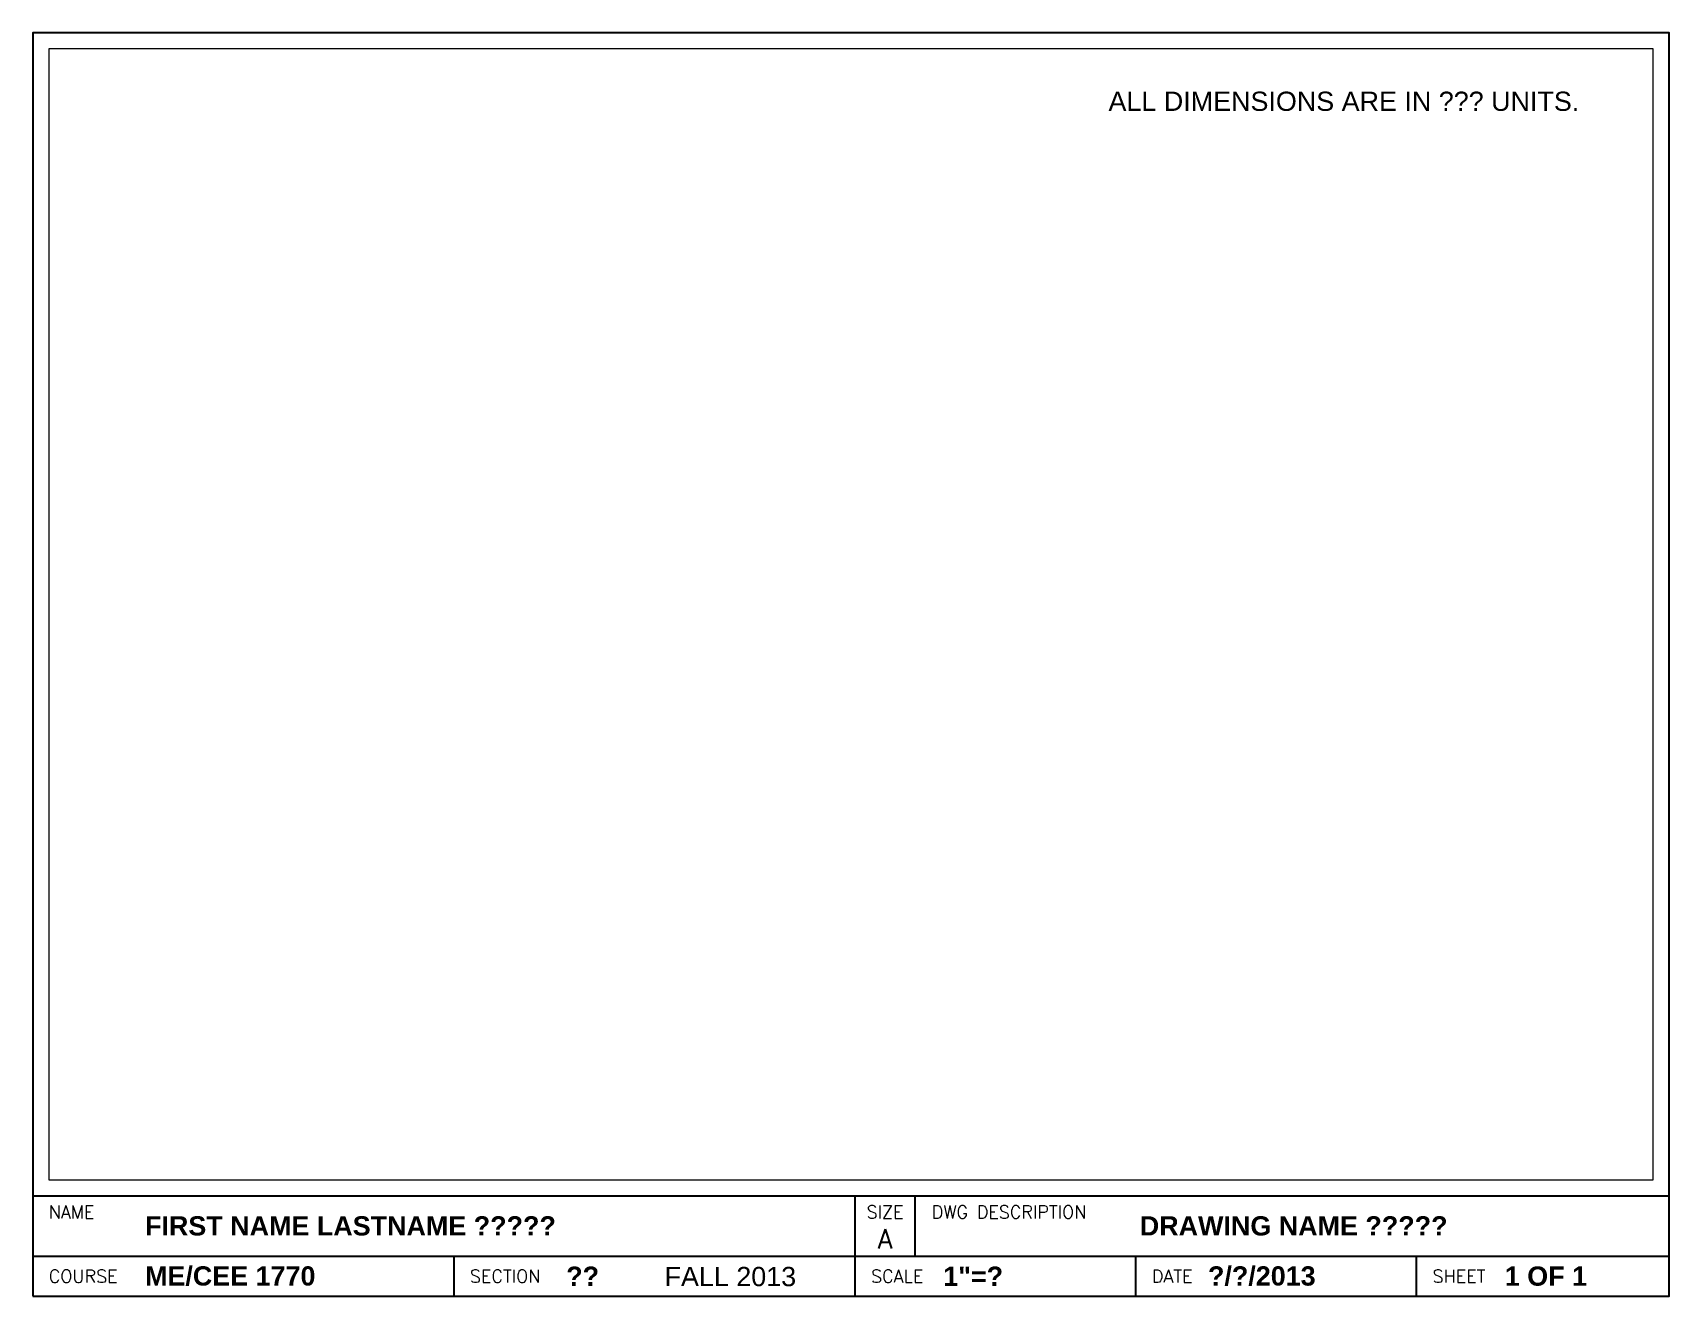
# Paper-space layout 'Layout4-Layout1' of a CAD drawing. Header units: millimetres, sheet in inches. Extents: x 0.2 to 10.4, y 0 to 7.9.
# The model-space entities are those that its viewports show. They can reach past a viewport. Long polylines and large blocks are cut down to what shows.
import ezdxf

# ---------------------------------------------------------------- set-up
doc = ezdxf.new("R2010")
doc.units = ezdxf.units.MM
doc.header["$MEASUREMENT"] = 0
doc.layers.add('mview1', color=6, linetype='Continuous', plot=False)
doc.layers.add('semester', color=250, linetype='Continuous')
doc.styles.get("Standard").update_dxf_attribs({"font": 'txt.shx'})
doc.styles.add('standardRomanS', font='romans.shx', dxfattribs={"height": 0.12})
doc.dimstyles.new('Annotative', dxfattribs={"dimscale": 0, "dimtxt": 0.18, "dimasz": 0.18, "dimexe": 0.18, "dimexo": 0.0625, "dimgap": 0.09, "dimtad": 0, "dimtih": 1, "dimtoh": 1, "dimdec": 4, "dimzin": 0, "dimdsep": 46, "dimtxsty": 'Standard', "dimcen": 0.09, "dimadec": 0, "dimazin": 0, "dimtfac": 1, "dimtdec": 4, "dimtofl": 0, "dimtmove": 0, "dimatfit": 3, "dimfxl": 1, "dimtolj": 1, "dimtzin": 0, "dimarcsym": 0})

# ---------------------------------------------------------------- blocks, each defined once
blk = doc.blocks.new('*D12')
at = {"color": 0, "lineweight": -2, "transparency": 16777216}
for p, q in [((-106.037, 27), (-106.037, 36)), ((-106.037, 36), (-97.037, 36)), ((67.675, 18), (-115.037, 18)), ((67.675, 0), (-115.037, 0)), ((-106.037, -9), (-106.037, -18))]:
    blk.add_line(p, q, dxfattribs=at)
at = {"color": 0, "transparency": 16777216}
for points in [[(-107.537, 27), (-104.537, 27), (-106.037, 18)], [(-107.537, -9), (-104.537, -9), (-106.037, 0)]]:
    blk.add_solid(points, dxfattribs=at)
at = {"layer": 'Defpoints', "color": 0, "transparency": 16777216}
for p in [(70.8, 18), (-106.037, 0), (70.8, 0)]:
    blk.add_point(p, dxfattribs=at)
at = {"color": 0, "transparency": 16777216, "insert": (-70.037, 36), "char_height": 9, "attachment_point": 5}
blk.add_mtext('\\A1;18.0000', dxfattribs=at)

msp = doc.modelspace()

# ---------------------------------------------------------------- dimensions: what is measured, and where the dimension line sits
dim = msp.add_linear_dim(base=(-106.0365, 0), p1=(70.8, 18), p2=(70.8, 0), angle=90, dimstyle='Annotative')
dim.commit()
dim.dimension.update_dxf_attribs({"geometry": '*D12', "text_midpoint": (-70.0365, 36), "dimtype": 160})

psp = doc.layouts.new('Layout4-Layout1')

# ---------------------------------------------------------------- linework, layer by layer
psp.add_line((0.175, 0.625), (10.375, 0.625))
at = {"layer": 'semester'}
for p, q in [((5.3, 0.25), (5.3, 0.625)), ((5.675, 0.25), (5.675, 0.625)), ((0.175, 0.25), (10.375, 0.25)), ((2.8, 0.25), (2.8, 0)), ((5.3, 0), (5.3, 0.25)), ((7.05, 0), (7.05, 0.25)), ((8.8, 0), (8.8, 0.25))]:
    psp.add_line(p, q, dxfattribs=at)
psp.add_lwpolyline([(0.175, 0), (10.375, 0), (10.375, 7.875), (0.175, 7.875)], close=True, dxfattribs=at)

# ---------------------------------------------------------------- texts
at = {"layer": 'semester', "char_height": 0.12, "attachment_point": 4, "style": 'standardRomanS'}
for s, insert, width in [('{\\f@Arial Unicode MS|b0|i0|c0|p34;ALL DIMENSIONS ARE IN ??? UNITS.}', (6.88, 7.447), 3.65353), ('{\\f@Arial Unicode MS|b1|i0|c0|p34;FIRST NAME LASTNAME ?????}', (0.875, 0.438), 4.425), ('{\\f@Arial Unicode MS|b1|i0|c0|p34;DRAWING NAME ?????}', (7.075, 0.438), 3.3), ('{\\f@Arial Unicode MS|b1|i0|c0|p34;ME/CEE 1770}', (0.875, 0.125), 1.925), ('{\\f@Arial Unicode MS|b1|i0|c0|p34;??}', (3.5, 0.125), 1.8), ('{\\f@Arial Unicode MS|b1|i0|c0|p34;1"=?}', (5.85, 0.125), 1.2), ('{\\f@Arial Unicode MS|b1|i0|c0|p34;?/?/2013}', (7.5, 0.125), 1.3), ('{\\f@Arial Unicode MS|b1|i0|c0|p34;1 OF 1}', (9.35, 0.125), 1.025)]:
    psp.add_mtext(s, dxfattribs=dict(at, insert=insert, width=width))
at = {"layer": 'semester', "char_height": 0.08}
for s, insert, width, attachment_point in [('{\\Fromans.shx|c1;NAME}', (0.275, 0.525), 1, 4), ('{\\Fromans.shx;SIZE}', (5.487, 0.525), 0.375, 5), ('{\\Fromans.shx;DWG DESCRIPTION}', (5.778, 0.525), 2.09709, 4), ('{\\Fromans.shx;COURSE}', (0.275, 0.125), 0.9, 4), ('{\\Fromans.shx;SECTION}', (2.9, 0.125), 0.9, 4), ('{\\Fromans.shx;SCALE}', (5.4, 0.125), 0.9, 4), ('{\\Fromans.shx;DATE}', (7.15, 0.125), 0.9, 4), ('{\\Fromans.shx;SHEET}', (8.9, 0.125), 0.9, 4)]:
    psp.add_mtext(s, dxfattribs=dict(at, insert=insert, width=width, attachment_point=attachment_point))
at = {"layer": 'semester', "color": 1, "insert": (5.487, 0.358), "char_height": 0.12, "width": 0.375, "attachment_point": 5}
psp.add_mtext('{\\Fromans|c0;\\C256;A}', dxfattribs=at)
at = {"layer": 'semester', "insert": (4.113, 0.183), "char_height": 0.12, "attachment_point": 1}
psp.add_mtext('{\\f@Arial Unicode MS|b0|i0|c0|p34;FALL 2013}', dxfattribs=at)

# ---------------------------------------------------------------- viewports
at = {"layer": 'mview1', "view_target_point": (6.92123, 8.65787)}
psp.add_viewport(center=(5.275, 4.25), size=(10, 7.05), view_center_point=(52.33237, -26.49661), view_height=7.05, dxfattribs=at)

doc.saveas('drawing.dxf')
